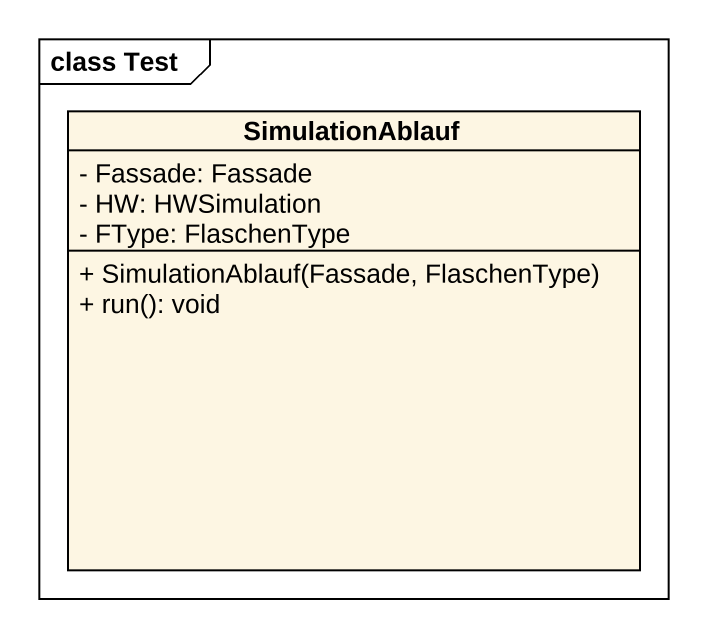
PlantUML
@startuml
mainframe class Test
hide circle
hide empty members
skinparam classAttributeIconSize 0
class SimulationAblauf {
  - Fassade: Fassade
  - HW: HWSimulation
  - FType: FlaschenType
  + SimulationAblauf(Fassade, FlaschenType)
  + run(): void
}
@enduml
